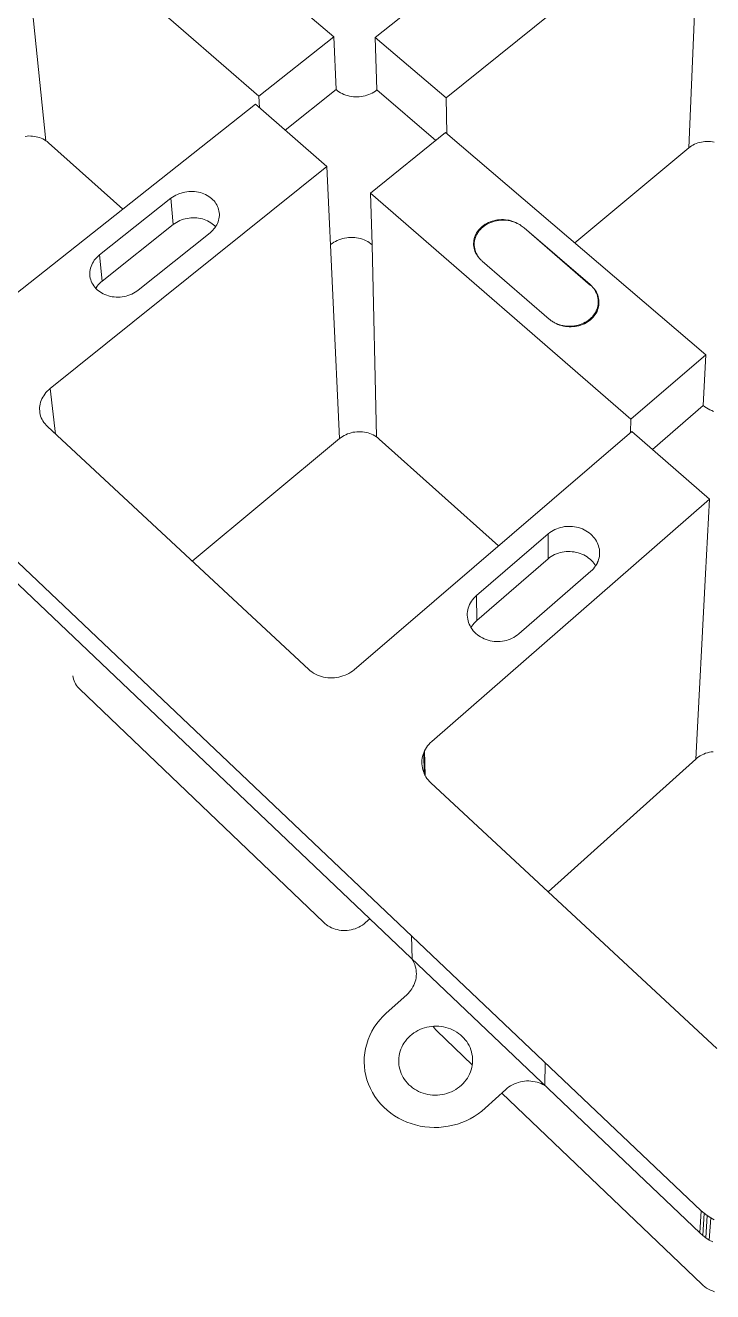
# Model space of a CAD drawing. Header units: millimetres. Extents: x 438 to 4638, y 478 to 3448.
# Drawn here: x 2818.1 to 2891.9, y 2129.7 to 2265.7 of the extents above; entities that cross this region are included whole.
import ezdxf

# ---------------------------------------------------------------- set-up
doc = ezdxf.new("R2010")
doc.units = ezdxf.units.MM

msp = doc.modelspace()

# ---------------------------------------------------------------- linework, layer by layer
at = {"lineweight": 5}
for p, q in [((2671.58, 2346.42), (2890.68, 2138.43)), ((2672.73, 2343.37), (2890.53, 2136.05)), ((2851.26, 2264.49), (2825.52, 2286.49)), ((2882.91, 2286.04), (2855.7, 2264.45)), ((2817.5, 2280.47), (2843.21, 2258.13)), ((2863.33, 2257.97), (2890.54, 2279.9)), ((2890.54, 2279.9), (2889.36, 2252.57)), ((2818.15, 2274.73), (2820.35, 2253.35)), ((2851.26, 2264.49), (2843.21, 2258.13)), ((2851.26, 2264.49), (2851.5, 2258.84)), ((2863.33, 2257.97), (2855.7, 2264.45)), ((2855.7, 2264.45), (2855.89, 2258.8)), ((2843.21, 2258.13), (2843.29, 2256.88)), ((2851.5, 2258.84), (2846.04, 2254.49)), ((2851.65, 2258.71), (2851.5, 2258.84)), ((2851.81, 2258.6), (2851.65, 2258.71)), ((2851.98, 2258.5), (2851.81, 2258.6)), ((2852.16, 2258.41), (2851.98, 2258.5)), ((2852.35, 2258.33), (2852.16, 2258.41)), ((2852.54, 2258.25), (2852.35, 2258.33)), ((2852.74, 2258.19), (2852.54, 2258.25)), ((2852.94, 2258.14), (2852.74, 2258.19)), ((2853.15, 2258.11), (2852.94, 2258.14)), ((2853.36, 2258.08), (2853.15, 2258.11)), ((2853.57, 2258.07), (2853.36, 2258.08)), ((2853.78, 2258.07), (2853.57, 2258.07)), ((2853.99, 2258.08), (2853.78, 2258.07)), ((2854.2, 2258.1), (2853.99, 2258.08)), ((2854.41, 2258.13), (2854.2, 2258.1)), ((2854.62, 2258.18), (2854.41, 2258.13)), ((2854.82, 2258.24), (2854.62, 2258.18)), ((2855.01, 2258.3), (2854.82, 2258.24)), ((2855.2, 2258.38), (2855.01, 2258.3)), ((2855.39, 2258.47), (2855.2, 2258.38)), ((2855.56, 2258.57), (2855.39, 2258.47)), ((2855.73, 2258.68), (2855.56, 2258.57)), ((2855.89, 2258.8), (2855.73, 2258.68)), ((2862.2, 2253.39), (2855.89, 2258.8)), ((2863.33, 2257.97), (2863.39, 2254.12)), ((2842.86, 2257.26), (2813.17, 2233.78)), ((2842.86, 2257.26), (2850.52, 2250.59)), ((2818.14, 2253.82), (2818.34, 2253.85)), ((2818.34, 2253.85), (2818.53, 2253.86)), ((2818.53, 2253.86), (2818.73, 2253.85)), ((2818.73, 2253.85), (2818.93, 2253.84)), ((2818.93, 2253.84), (2819.12, 2253.82)), ((2819.12, 2253.82), (2819.31, 2253.78)), ((2819.31, 2253.78), (2819.5, 2253.74)), ((2819.5, 2253.74), (2819.68, 2253.68)), ((2819.68, 2253.68), (2819.86, 2253.61)), ((2855.19, 2247.72), (2863.25, 2254.24)), ((2891.19, 2230.36), (2863.25, 2254.24)), ((2819.86, 2253.61), (2820.03, 2253.54)), ((2820.03, 2253.54), (2820.19, 2253.45)), ((2820.19, 2253.45), (2820.35, 2253.35)), ((2820.35, 2253.35), (2820.49, 2253.25)), ((2820.49, 2253.25), (2820.63, 2253.13)), ((2820.63, 2253.13), (2828.6, 2245.99)), ((2877.12, 2242.38), (2889.36, 2252.57)), ((2889.36, 2252.57), (2889.5, 2252.69)), ((2889.5, 2252.69), (2889.65, 2252.79)), ((2889.65, 2252.79), (2889.81, 2252.88)), ((2889.81, 2252.88), (2889.98, 2252.97)), ((2889.98, 2252.97), (2890.16, 2253.04)), ((2890.16, 2253.04), (2890.34, 2253.11)), ((2890.34, 2253.11), (2890.52, 2253.16)), ((2890.52, 2253.16), (2890.71, 2253.2)), ((2890.71, 2253.2), (2890.91, 2253.23)), ((2890.91, 2253.23), (2891.1, 2253.26)), ((2891.1, 2253.26), (2891.3, 2253.26)), ((2891.3, 2253.26), (2891.5, 2253.26)), ((2891.5, 2253.26), (2891.7, 2253.25)), ((2891.7, 2253.25), (2891.89, 2253.23)), ((2891.89, 2253.23), (2892.09, 2253.19)), ((2820.8, 2226.72), (2850.52, 2250.59)), ((2850.52, 2250.59), (2851.88, 2221.35)), ((2833.78, 2247.17), (2826.1, 2241.08)), ((2833.95, 2247.3), (2833.78, 2247.17)), ((2834.02, 2244.35), (2833.78, 2247.17)), ((2834.12, 2247.4), (2833.95, 2247.3)), ((2834.3, 2247.5), (2834.12, 2247.4)), ((2834.49, 2247.59), (2834.3, 2247.5)), ((2834.68, 2247.67), (2834.49, 2247.59)), ((2834.87, 2247.73), (2834.68, 2247.67)), ((2835.07, 2247.79), (2834.87, 2247.73)), ((2835.28, 2247.83), (2835.07, 2247.79)), ((2835.49, 2247.87), (2835.28, 2247.83)), ((2835.69, 2247.89), (2835.49, 2247.87)), ((2835.9, 2247.9), (2835.69, 2247.89)), ((2836.11, 2247.89), (2835.9, 2247.9)), ((2836.32, 2247.88), (2836.11, 2247.89)), ((2836.53, 2247.86), (2836.32, 2247.88)), ((2836.73, 2247.82), (2836.53, 2247.86)), ((2836.93, 2247.77), (2836.73, 2247.82)), ((2837.12, 2247.71), (2836.93, 2247.77)), ((2837.31, 2247.64), (2837.12, 2247.71)), ((2837.49, 2247.56), (2837.31, 2247.64)), ((2837.67, 2247.47), (2837.49, 2247.56)), ((2837.83, 2247.36), (2837.67, 2247.47)), ((2837.99, 2247.25), (2837.83, 2247.36)), ((2838.14, 2247.13), (2837.99, 2247.25)), ((2838.27, 2247.01), (2838.14, 2247.13)), ((2838.4, 2246.88), (2838.27, 2247.01)), ((2838.51, 2246.74), (2838.4, 2246.88)), ((2855.19, 2247.72), (2883.13, 2223.44)), ((2855.19, 2247.72), (2855.39, 2242.17)), ((2838.61, 2246.6), (2838.51, 2246.74)), ((2838.7, 2246.45), (2838.61, 2246.6)), ((2838.77, 2246.3), (2838.7, 2246.45)), ((2838.84, 2246.14), (2838.77, 2246.3)), ((2838.89, 2245.97), (2838.84, 2246.14)), ((2838.93, 2245.81), (2838.89, 2245.97)), ((2838.96, 2245.64), (2838.93, 2245.81)), ((2838.97, 2245.47), (2838.96, 2245.64)), ((2834.02, 2244.35), (2826.4, 2238.28)), ((2834.19, 2244.47), (2834.02, 2244.35)), ((2834.36, 2244.58), (2834.19, 2244.47)), ((2834.54, 2244.68), (2834.36, 2244.58)), ((2834.72, 2244.77), (2834.54, 2244.68)), ((2834.91, 2244.84), (2834.72, 2244.77)), ((2835.11, 2244.91), (2834.91, 2244.84)), ((2835.31, 2244.97), (2835.11, 2244.91)), ((2835.51, 2245.01), (2835.31, 2244.97)), ((2835.72, 2245.04), (2835.51, 2245.01)), ((2835.92, 2245.06), (2835.72, 2245.04)), ((2836.13, 2245.07), (2835.92, 2245.06)), ((2836.34, 2245.07), (2836.13, 2245.07)), ((2836.55, 2245.06), (2836.34, 2245.07)), ((2836.75, 2245.03), (2836.55, 2245.06)), ((2836.95, 2245), (2836.75, 2245.03)), ((2837.15, 2244.95), (2836.95, 2245)), ((2837.34, 2244.89), (2837.15, 2244.95)), ((2837.53, 2244.82), (2837.34, 2244.89)), ((2837.71, 2244.74), (2837.53, 2244.82)), ((2837.88, 2244.64), (2837.71, 2244.74)), ((2838.05, 2244.54), (2837.88, 2244.64)), ((2838.21, 2244.43), (2838.05, 2244.54)), ((2838.35, 2244.31), (2838.21, 2244.43)), ((2838.49, 2244.19), (2838.35, 2244.31)), ((2838.56, 2244.11), (2838.49, 2244.19)), ((2838.49, 2244.01), (2838.6, 2244.16)), ((2838.6, 2244.16), (2838.69, 2244.31)), ((2838.69, 2244.31), (2838.77, 2244.47)), ((2838.77, 2244.47), (2838.83, 2244.63)), ((2838.83, 2244.63), (2838.89, 2244.8)), ((2838.89, 2244.8), (2838.93, 2244.97)), ((2838.93, 2244.97), (2838.95, 2245.13)), ((2838.95, 2245.13), (2838.97, 2245.3)), ((2838.97, 2245.3), (2838.97, 2245.47)), ((2867.19, 2244.14), (2867.34, 2244.26)), ((2867.26, 2244.08), (2867.42, 2244.19)), ((2867.34, 2244.26), (2867.51, 2244.37)), ((2867.42, 2244.19), (2867.58, 2244.3)), ((2867.51, 2244.37), (2867.68, 2244.47)), ((2867.58, 2244.3), (2867.75, 2244.41)), ((2867.68, 2244.47), (2867.86, 2244.56)), ((2867.75, 2244.41), (2867.93, 2244.5)), ((2867.86, 2244.56), (2868.05, 2244.64)), ((2867.93, 2244.5), (2868.12, 2244.57)), ((2868.05, 2244.64), (2868.24, 2244.7)), ((2868.12, 2244.57), (2868.31, 2244.64)), ((2868.24, 2244.7), (2868.44, 2244.76)), ((2868.31, 2244.64), (2868.51, 2244.7)), ((2868.44, 2244.76), (2868.64, 2244.81)), ((2868.51, 2244.7), (2868.71, 2244.75)), ((2868.64, 2244.81), (2868.84, 2244.84)), ((2868.71, 2244.75), (2868.92, 2244.78)), ((2868.84, 2244.84), (2869.05, 2244.86)), ((2868.92, 2244.78), (2869.13, 2244.8)), ((2869.05, 2244.86), (2869.26, 2244.87)), ((2869.13, 2244.8), (2869.34, 2244.81)), ((2869.26, 2244.87), (2869.47, 2244.87)), ((2869.34, 2244.81), (2869.55, 2244.81)), ((2869.47, 2244.87), (2869.68, 2244.86)), ((2869.55, 2244.81), (2869.75, 2244.8)), ((2869.68, 2244.86), (2869.88, 2244.83)), ((2869.75, 2244.8), (2869.96, 2244.77)), ((2869.88, 2244.83), (2870.09, 2244.8)), ((2869.96, 2244.77), (2870.17, 2244.73)), ((2870.09, 2244.8), (2870.29, 2244.75)), ((2870.17, 2244.73), (2870.37, 2244.69)), ((2870.29, 2244.75), (2870.49, 2244.69)), ((2870.37, 2244.69), (2870.56, 2244.62)), ((2870.49, 2244.69), (2870.68, 2244.61)), ((2870.56, 2244.62), (2870.75, 2244.55)), ((2870.68, 2244.61), (2870.86, 2244.53)), ((2870.75, 2244.55), (2870.94, 2244.47)), ((2870.86, 2244.53), (2870.94, 2244.47)), ((2870.94, 2244.47), (2871.04, 2244.44)), ((2871.04, 2244.44), (2871.12, 2244.38)), ((2871.12, 2244.38), (2871.21, 2244.34)), ((2871.21, 2244.34), (2871.29, 2244.27)), ((2871.29, 2244.27), (2871.37, 2244.22)), ((2871.37, 2244.22), (2871.68, 2243.98)), ((2830.26, 2237.3), (2837.98, 2243.47)), ((2837.98, 2243.47), (2838.12, 2243.6)), ((2838.12, 2243.6), (2838.26, 2243.73)), ((2838.26, 2243.73), (2838.38, 2243.87)), ((2838.38, 2243.87), (2838.49, 2244.01)), ((2852.01, 2242.79), (2852.21, 2242.85)), ((2852.21, 2242.85), (2852.42, 2242.9)), ((2852.42, 2242.9), (2852.64, 2242.93)), ((2852.64, 2242.93), (2852.85, 2242.95)), ((2852.85, 2242.95), (2853.07, 2242.96)), ((2853.07, 2242.96), (2853.28, 2242.96)), ((2853.28, 2242.96), (2853.5, 2242.95)), ((2853.5, 2242.95), (2853.71, 2242.92)), ((2853.71, 2242.92), (2853.92, 2242.88)), ((2853.92, 2242.88), (2854.13, 2242.83)), ((2854.13, 2242.83), (2854.33, 2242.77)), ((2866.29, 2242.65), (2866.32, 2242.82)), ((2866.32, 2242.82), (2866.37, 2242.98)), ((2866.37, 2242.98), (2866.43, 2243.15)), ((2866.4, 2242.76), (2866.45, 2242.92)), ((2866.43, 2243.15), (2866.51, 2243.3)), ((2866.45, 2242.92), (2866.51, 2243.08)), ((2866.51, 2243.3), (2866.59, 2243.46)), ((2866.51, 2243.08), (2866.58, 2243.24)), ((2866.58, 2243.24), (2866.67, 2243.4)), ((2866.59, 2243.46), (2866.69, 2243.61)), ((2866.67, 2243.4), (2866.77, 2243.54)), ((2866.69, 2243.61), (2866.8, 2243.75)), ((2866.77, 2243.54), (2866.87, 2243.69)), ((2866.8, 2243.75), (2866.92, 2243.88)), ((2866.87, 2243.69), (2866.99, 2243.82)), ((2866.92, 2243.88), (2867.05, 2244.01)), ((2866.99, 2243.82), (2867.12, 2243.95)), ((2867.05, 2244.01), (2867.19, 2244.14)), ((2867.12, 2243.95), (2867.26, 2244.08)), ((2871.68, 2243.98), (2878.76, 2237.89)), ((2871.68, 2243.98), (2878.81, 2237.8)), ((2850.91, 2242.2), (2851.07, 2242.32)), ((2851.07, 2242.32), (2851.25, 2242.44)), ((2851.25, 2242.44), (2851.43, 2242.54)), ((2851.43, 2242.54), (2851.61, 2242.64)), ((2851.61, 2242.64), (2851.81, 2242.72)), ((2851.81, 2242.72), (2852.01, 2242.79)), ((2854.33, 2242.77), (2854.53, 2242.7)), ((2854.53, 2242.7), (2854.72, 2242.61)), ((2854.72, 2242.61), (2854.9, 2242.51)), ((2854.9, 2242.51), (2855.07, 2242.41)), ((2855.07, 2242.41), (2855.24, 2242.29)), ((2855.24, 2242.29), (2855.39, 2242.17)), ((2855.39, 2242.18), (2855.83, 2221.55)), ((2866.26, 2242.31), (2866.27, 2242.48)), ((2866.26, 2242.14), (2866.26, 2242.31)), ((2866.28, 2241.97), (2866.26, 2242.14)), ((2866.27, 2242.48), (2866.29, 2242.65)), ((2866.31, 2241.81), (2866.28, 2241.97)), ((2866.35, 2241.64), (2866.31, 2241.81)), ((2866.33, 2242.25), (2866.34, 2242.42)), ((2866.34, 2242.08), (2866.33, 2242.25)), ((2866.34, 2242.42), (2866.36, 2242.59)), ((2866.35, 2241.91), (2866.34, 2242.08)), ((2866.38, 2241.75), (2866.35, 2241.91)), ((2866.41, 2241.48), (2866.35, 2241.64)), ((2866.36, 2242.59), (2866.4, 2242.76)), ((2866.43, 2241.58), (2866.38, 2241.75)), ((2866.47, 2241.32), (2866.41, 2241.48)), ((2866.48, 2241.42), (2866.43, 2241.58)), ((2825.35, 2240.19), (2825.27, 2240.02)), ((2825.45, 2240.35), (2825.35, 2240.19)), ((2825.55, 2240.51), (2825.45, 2240.35)), ((2825.67, 2240.67), (2825.55, 2240.51)), ((2825.81, 2240.81), (2825.67, 2240.67)), ((2825.95, 2240.95), (2825.81, 2240.81)), ((2826.1, 2241.08), (2825.95, 2240.95)), ((2826.4, 2238.28), (2826.1, 2241.08)), ((2866.56, 2241.16), (2866.47, 2241.32)), ((2866.55, 2241.26), (2866.48, 2241.42)), ((2866.63, 2241.1), (2866.55, 2241.26)), ((2866.65, 2241.01), (2866.56, 2241.16)), ((2866.72, 2240.95), (2866.63, 2241.1)), ((2866.75, 2240.87), (2866.65, 2241.01)), ((2866.83, 2240.8), (2866.72, 2240.95)), ((2866.83, 2240.8), (2866.75, 2240.87)), ((2866.87, 2240.73), (2866.83, 2240.8)), ((2866.94, 2240.66), (2866.87, 2240.73)), ((2866.99, 2240.59), (2866.94, 2240.66)), ((2867.07, 2240.53), (2866.99, 2240.59)), ((2867.13, 2240.47), (2867.07, 2240.53)), ((2867.2, 2240.41), (2867.13, 2240.47)), ((2874.37, 2234.2), (2867.2, 2240.41)), ((2825.08, 2239.32), (2825.06, 2239.13)), ((2825.06, 2239.13), (2825.07, 2238.95)), ((2825.07, 2238.95), (2825.08, 2238.78)), ((2825.1, 2239.49), (2825.08, 2239.32)), ((2825.08, 2238.78), (2825.12, 2238.6)), ((2825.14, 2239.67), (2825.1, 2239.49)), ((2825.2, 2239.85), (2825.14, 2239.67)), ((2825.27, 2240.02), (2825.2, 2239.85)), ((2825.12, 2238.6), (2825.16, 2238.42)), ((2825.16, 2238.42), (2825.22, 2238.25)), ((2825.22, 2238.25), (2825.3, 2238.09)), ((2825.3, 2238.09), (2825.38, 2237.93)), ((2825.38, 2237.93), (2825.48, 2237.77)), ((2825.48, 2237.77), (2825.6, 2237.62)), ((2825.6, 2237.62), (2825.72, 2237.48)), ((2825.74, 2237.56), (2825.71, 2237.49)), ((2825.72, 2237.48), (2825.86, 2237.35)), ((2825.85, 2237.71), (2825.74, 2237.56)), ((2825.97, 2237.87), (2825.85, 2237.71)), ((2826.1, 2238.01), (2825.97, 2237.87)), ((2826.24, 2238.15), (2826.1, 2238.01)), ((2826.4, 2238.28), (2826.24, 2238.15)), ((2878.76, 2237.89), (2878.84, 2237.83)), ((2878.84, 2237.83), (2878.91, 2237.76)), ((2878.91, 2237.76), (2878.98, 2237.69)), ((2878.98, 2237.69), (2879.04, 2237.62)), ((2879.04, 2237.62), (2879.11, 2237.55)), ((2879.11, 2237.55), (2879.16, 2237.47)), ((2879.16, 2237.47), (2879.23, 2237.41)), ((2879.16, 2237.47), (2879.26, 2237.32)), ((2879.23, 2237.41), (2879.34, 2237.25)), ((2825.86, 2237.35), (2826.01, 2237.22)), ((2826.01, 2237.22), (2826.16, 2237.11)), ((2826.16, 2237.11), (2826.33, 2237)), ((2826.33, 2237), (2826.5, 2236.91)), ((2826.5, 2236.91), (2826.69, 2236.82)), ((2826.69, 2236.82), (2826.88, 2236.75)), ((2826.88, 2236.75), (2827.07, 2236.68)), ((2827.07, 2236.68), (2827.28, 2236.63)), ((2827.28, 2236.63), (2827.48, 2236.59)), ((2827.48, 2236.59), (2827.69, 2236.57)), ((2827.69, 2236.57), (2827.9, 2236.55)), ((2827.9, 2236.55), (2828.11, 2236.55)), ((2828.11, 2236.55), (2828.33, 2236.56)), ((2828.33, 2236.56), (2828.54, 2236.58)), ((2828.54, 2236.58), (2828.75, 2236.62)), ((2828.75, 2236.62), (2828.96, 2236.66)), ((2828.96, 2236.66), (2829.16, 2236.72)), ((2829.16, 2236.72), (2829.36, 2236.79)), ((2829.36, 2236.79), (2829.56, 2236.87)), ((2829.56, 2236.87), (2829.74, 2236.96)), ((2829.74, 2236.96), (2829.92, 2237.07)), ((2829.92, 2237.07), (2830.1, 2237.18)), ((2830.1, 2237.18), (2830.26, 2237.3)), ((2879.26, 2237.32), (2879.36, 2237.16)), ((2879.34, 2237.25), (2879.44, 2237.09)), ((2879.36, 2237.16), (2879.44, 2236.99)), ((2879.44, 2237.09), (2879.52, 2236.93)), ((2879.44, 2236.99), (2879.51, 2236.82)), ((2879.51, 2236.82), (2879.56, 2236.65)), ((2879.52, 2236.93), (2879.59, 2236.76)), ((2879.56, 2236.65), (2879.61, 2236.47)), ((2879.59, 2236.76), (2879.64, 2236.59)), ((2879.61, 2236.47), (2879.63, 2236.3)), ((2879.63, 2236.3), (2879.65, 2236.12)), ((2879.64, 2236.59), (2879.68, 2236.41)), ((2879.65, 2236.12), (2879.65, 2235.94)), ((2879.68, 2236.41), (2879.71, 2236.23)), ((2879.71, 2236.23), (2879.72, 2236.06)), ((2879.72, 2236.06), (2879.72, 2235.88)), ((2879.25, 2234.75), (2879.14, 2234.6)), ((2879.32, 2234.69), (2879.21, 2234.53)), ((2879.34, 2234.91), (2879.25, 2234.75)), ((2879.42, 2234.84), (2879.32, 2234.69)), ((2879.43, 2235.07), (2879.34, 2234.91)), ((2879.51, 2235.01), (2879.42, 2234.84)), ((2879.5, 2235.24), (2879.43, 2235.07)), ((2879.56, 2235.41), (2879.5, 2235.24)), ((2879.58, 2235.18), (2879.51, 2235.01)), ((2879.6, 2235.58), (2879.56, 2235.41)), ((2879.63, 2235.35), (2879.58, 2235.18)), ((2879.63, 2235.76), (2879.6, 2235.58)), ((2879.65, 2235.94), (2879.63, 2235.76)), ((2879.68, 2235.52), (2879.63, 2235.35)), ((2879.71, 2235.7), (2879.68, 2235.52)), ((2879.72, 2235.88), (2879.71, 2235.7)), ((2874.45, 2234.14), (2874.37, 2234.2)), ((2874.53, 2234.08), (2874.45, 2234.14)), ((2874.6, 2234.01), (2874.53, 2234.08)), ((2874.69, 2233.96), (2874.6, 2234.01)), ((2874.77, 2233.9), (2874.69, 2233.96)), ((2874.86, 2233.86), (2874.77, 2233.9)), ((2874.94, 2233.8), (2874.86, 2233.86)), ((2875.04, 2233.77), (2874.94, 2233.8)), ((2875.12, 2233.7), (2875.04, 2233.77)), ((2875.23, 2233.68), (2875.04, 2233.77)), ((2875.31, 2233.62), (2875.12, 2233.7)), ((2875.42, 2233.61), (2875.23, 2233.68)), ((2875.5, 2233.55), (2875.31, 2233.62)), ((2875.62, 2233.55), (2875.42, 2233.61)), ((2875.7, 2233.49), (2875.5, 2233.55)), ((2875.83, 2233.5), (2875.62, 2233.55)), ((2875.9, 2233.44), (2875.7, 2233.49)), ((2876.03, 2233.46), (2875.83, 2233.5)), ((2876.11, 2233.4), (2875.9, 2233.44)), ((2876.24, 2233.44), (2876.03, 2233.46)), ((2876.32, 2233.38), (2876.11, 2233.4)), ((2876.45, 2233.43), (2876.24, 2233.44)), ((2876.53, 2233.36), (2876.32, 2233.38)), ((2876.66, 2233.43), (2876.45, 2233.43)), ((2876.74, 2233.36), (2876.53, 2233.36)), ((2876.87, 2233.44), (2876.66, 2233.43)), ((2876.95, 2233.38), (2876.74, 2233.36)), ((2877.08, 2233.46), (2876.87, 2233.44)), ((2877.16, 2233.4), (2876.95, 2233.38)), ((2877.29, 2233.5), (2877.08, 2233.46)), ((2877.36, 2233.43), (2877.16, 2233.4)), ((2877.49, 2233.54), (2877.29, 2233.5)), ((2877.57, 2233.48), (2877.36, 2233.43)), ((2877.69, 2233.6), (2877.49, 2233.54)), ((2877.77, 2233.54), (2877.57, 2233.48)), ((2877.88, 2233.67), (2877.69, 2233.6)), ((2877.96, 2233.61), (2877.77, 2233.54)), ((2878.07, 2233.75), (2877.88, 2233.67)), ((2878.15, 2233.69), (2877.96, 2233.61)), ((2878.25, 2233.85), (2878.07, 2233.75)), ((2878.33, 2233.78), (2878.15, 2233.69)), ((2878.42, 2233.95), (2878.25, 2233.85)), ((2878.5, 2233.89), (2878.33, 2233.78)), ((2878.58, 2234.06), (2878.42, 2233.95)), ((2878.66, 2234), (2878.5, 2233.89)), ((2878.74, 2234.18), (2878.58, 2234.06)), ((2878.81, 2234.12), (2878.66, 2234)), ((2878.88, 2234.31), (2878.74, 2234.18)), ((2878.96, 2234.25), (2878.81, 2234.12)), ((2879.01, 2234.45), (2878.88, 2234.31)), ((2879.09, 2234.39), (2878.96, 2234.25)), ((2879.14, 2234.6), (2879.01, 2234.45)), ((2879.21, 2234.53), (2879.09, 2234.39)), ((2891.19, 2230.36), (2883.13, 2223.44)), ((2891.19, 2230.36), (2890.92, 2224.91)), ((2820.5, 2226.44), (2820.65, 2226.58)), ((2820.65, 2226.58), (2820.8, 2226.72)), ((2820.8, 2226.72), (2821.4, 2221.83)), ((2819.74, 2225.07), (2819.79, 2225.26)), ((2819.79, 2225.26), (2819.85, 2225.44)), ((2819.85, 2225.44), (2819.93, 2225.62)), ((2819.93, 2225.62), (2820.02, 2225.79)), ((2820.02, 2225.79), (2820.12, 2225.96)), ((2820.12, 2225.96), (2820.23, 2226.13)), ((2820.23, 2226.13), (2820.36, 2226.29)), ((2820.36, 2226.29), (2820.5, 2226.44)), ((2819.68, 2224.7), (2819.7, 2224.89)), ((2819.68, 2224.51), (2819.68, 2224.7)), ((2819.69, 2224.32), (2819.68, 2224.51)), ((2819.71, 2224.14), (2819.69, 2224.32)), ((2819.7, 2224.89), (2819.74, 2225.07)), ((2819.74, 2223.95), (2819.71, 2224.14)), ((2819.79, 2223.77), (2819.74, 2223.95)), ((2819.86, 2223.6), (2819.79, 2223.77)), ((2890.92, 2224.91), (2885.45, 2220.19)), ((2891.09, 2224.78), (2890.92, 2224.91)), ((2891.26, 2224.66), (2891.09, 2224.78)), ((2891.44, 2224.55), (2891.26, 2224.66)), ((2891.63, 2224.45), (2891.44, 2224.55)), ((2891.83, 2224.36), (2891.63, 2224.45)), ((2892.03, 2224.28), (2891.83, 2224.36)), ((2819.94, 2223.42), (2819.86, 2223.6)), ((2820.03, 2223.26), (2819.94, 2223.42)), ((2820.13, 2223.09), (2820.03, 2223.26)), ((2820.26, 2222.94), (2820.13, 2223.09)), ((2820.38, 2222.79), (2820.26, 2222.94)), ((2820.52, 2222.65), (2820.38, 2222.79)), ((2848.56, 2196.57), (2820.52, 2222.65)), ((2883.13, 2223.44), (2883.09, 2222)), ((2836.07, 2208.19), (2851.88, 2221.35)), ((2851.88, 2221.35), (2852.03, 2221.47)), ((2852.03, 2221.47), (2852.19, 2221.58)), ((2852.19, 2221.58), (2852.37, 2221.68)), ((2852.37, 2221.68), (2852.54, 2221.77)), ((2852.54, 2221.77), (2852.73, 2221.85)), ((2852.73, 2221.85), (2852.92, 2221.92)), ((2852.92, 2221.92), (2853.12, 2221.98)), ((2853.12, 2221.98), (2853.31, 2222.03)), ((2853.31, 2222.03), (2853.52, 2222.06)), ((2883.23, 2222.12), (2853.43, 2196.53)), ((2853.52, 2222.06), (2853.72, 2222.08)), ((2853.72, 2222.08), (2853.93, 2222.09)), ((2853.93, 2222.09), (2854.13, 2222.09)), ((2854.13, 2222.09), (2854.34, 2222.08)), ((2854.34, 2222.08), (2854.54, 2222.05)), ((2854.54, 2222.05), (2854.74, 2222.02)), ((2854.74, 2222.02), (2854.94, 2221.97)), ((2854.94, 2221.97), (2855.13, 2221.9)), ((2855.13, 2221.9), (2855.31, 2221.83)), ((2855.31, 2221.83), (2855.49, 2221.75)), ((2855.49, 2221.75), (2855.67, 2221.66)), ((2855.67, 2221.66), (2855.83, 2221.55)), ((2855.83, 2221.55), (2855.99, 2221.44)), ((2855.99, 2221.44), (2856.14, 2221.31)), ((2856.14, 2221.31), (2868.93, 2209.85)), ((2883.23, 2222.12), (2891.58, 2214.86)), ((2861.77, 2188.82), (2891.58, 2214.86)), ((2891.58, 2214.86), (2891.15, 2206.84)), ((2874.99, 2211.59), (2874.8, 2211.5)), ((2875.19, 2211.68), (2874.99, 2211.59)), ((2875.39, 2211.75), (2875.19, 2211.68)), ((2875.6, 2211.81), (2875.39, 2211.75)), ((2875.81, 2211.86), (2875.6, 2211.81)), ((2876.02, 2211.9), (2875.81, 2211.86)), ((2876.24, 2211.92), (2876.02, 2211.9)), ((2876.46, 2211.93), (2876.24, 2211.92)), ((2876.67, 2211.93), (2876.46, 2211.93)), ((2876.89, 2211.91), (2876.67, 2211.93)), ((2877.11, 2211.88), (2876.89, 2211.91)), ((2877.32, 2211.84), (2877.11, 2211.88)), ((2877.53, 2211.79), (2877.32, 2211.84)), ((2877.74, 2211.73), (2877.53, 2211.79)), ((2877.94, 2211.65), (2877.74, 2211.73)), ((2878.13, 2211.56), (2877.94, 2211.65)), ((2878.32, 2211.46), (2878.13, 2211.56)), ((2874.27, 2211.14), (2866.57, 2204.5)), ((2874.25, 2208.44), (2874.27, 2211.14)), ((2874.45, 2211.27), (2874.27, 2211.14)), ((2874.62, 2211.39), (2874.45, 2211.27)), ((2874.8, 2211.5), (2874.62, 2211.39)), ((2878.5, 2211.35), (2878.32, 2211.46)), ((2878.67, 2211.23), (2878.5, 2211.35)), ((2878.83, 2211.1), (2878.67, 2211.23)), ((2878.98, 2210.96), (2878.83, 2211.1)), ((2879.11, 2210.82), (2878.98, 2210.96)), ((2879.23, 2210.67), (2879.11, 2210.82)), ((2879.35, 2210.51), (2879.23, 2210.67)), ((2879.45, 2210.35), (2879.35, 2210.51)), ((2879.54, 2210.18), (2879.45, 2210.35)), ((2879.61, 2210.01), (2879.54, 2210.18)), ((2874.77, 2208.8), (2874.59, 2208.69)), ((2874.96, 2208.9), (2874.77, 2208.8)), ((2875.16, 2208.98), (2874.96, 2208.9)), ((2875.36, 2209.05), (2875.16, 2208.98)), ((2875.56, 2209.11), (2875.36, 2209.05)), ((2875.77, 2209.16), (2875.56, 2209.11)), ((2875.98, 2209.2), (2875.77, 2209.16)), ((2876.2, 2209.22), (2875.98, 2209.2)), ((2876.42, 2209.23), (2876.2, 2209.22)), ((2876.63, 2209.23), (2876.42, 2209.23)), ((2876.85, 2209.21), (2876.63, 2209.23)), ((2877.06, 2209.18), (2876.85, 2209.21)), ((2877.28, 2209.14), (2877.06, 2209.18)), ((2877.48, 2209.09), (2877.28, 2209.14)), ((2877.69, 2209.03), (2877.48, 2209.09)), ((2877.89, 2208.95), (2877.69, 2209.03)), ((2878.08, 2208.86), (2877.89, 2208.95)), ((2878.27, 2208.76), (2878.08, 2208.86)), ((2879.67, 2209.83), (2879.61, 2210.01)), ((2879.72, 2209.65), (2879.67, 2209.83)), ((2879.76, 2209.47), (2879.72, 2209.65)), ((2879.78, 2209.29), (2879.76, 2209.47)), ((2879.76, 2208.74), (2879.78, 2208.92)), ((2879.79, 2209.1), (2879.78, 2209.29)), ((2879.78, 2208.92), (2879.79, 2209.1)), ((2874.25, 2208.44), (2866.6, 2201.82)), ((2874.42, 2208.58), (2874.25, 2208.44)), ((2874.59, 2208.69), (2874.42, 2208.58)), ((2878.45, 2208.65), (2878.27, 2208.76)), ((2878.61, 2208.53), (2878.45, 2208.65)), ((2878.77, 2208.4), (2878.61, 2208.53)), ((2878.92, 2208.27), (2878.77, 2208.4)), ((2879.05, 2208.12), (2878.92, 2208.27)), ((2879.18, 2207.98), (2879.05, 2208.12)), ((2879.13, 2207.38), (2879.25, 2207.53)), ((2879.29, 2207.82), (2879.18, 2207.98)), ((2879.25, 2207.53), (2879.36, 2207.69)), ((2879.36, 2207.69), (2879.29, 2207.82)), ((2879.36, 2207.69), (2879.39, 2207.74)), ((2879.39, 2207.74), (2879.46, 2207.85)), ((2879.46, 2207.85), (2879.55, 2208.02)), ((2879.55, 2208.02), (2879.57, 2208.07)), ((2879.57, 2208.07), (2879.62, 2208.2)), ((2879.62, 2208.2), (2879.68, 2208.37)), ((2879.68, 2208.37), (2879.73, 2208.55)), ((2879.73, 2208.55), (2879.76, 2208.74)), ((2871.11, 2200.37), (2878.85, 2207.11)), ((2878.85, 2207.11), (2878.99, 2207.24)), ((2878.99, 2207.24), (2879.13, 2207.38)), ((2891.15, 2206.84), (2890.1, 2186.94)), ((2865.83, 2203.53), (2865.75, 2203.34)), ((2865.92, 2203.71), (2865.83, 2203.53)), ((2866.03, 2203.88), (2865.92, 2203.71)), ((2866.15, 2204.05), (2866.03, 2203.88)), ((2866.28, 2204.2), (2866.15, 2204.05)), ((2866.42, 2204.36), (2866.28, 2204.2)), ((2866.57, 2204.5), (2866.42, 2204.36)), ((2866.6, 2201.82), (2866.57, 2204.5)), ((2865.61, 2202.77), (2865.59, 2202.57)), ((2865.59, 2202.57), (2865.59, 2202.38)), ((2865.59, 2202.38), (2865.6, 2202.18)), ((2865.6, 2202.18), (2865.63, 2201.98)), ((2865.64, 2202.96), (2865.61, 2202.77)), ((2865.69, 2203.15), (2865.64, 2202.96)), ((2865.75, 2203.34), (2865.69, 2203.15)), ((2865.63, 2201.98), (2865.67, 2201.79)), ((2865.67, 2201.79), (2865.73, 2201.6)), ((2865.73, 2201.6), (2865.8, 2201.41)), ((2865.8, 2201.41), (2865.88, 2201.23)), ((2865.88, 2201.23), (2865.96, 2201.1)), ((2865.96, 2201.1), (2865.97, 2201.06)), ((2866.06, 2201.21), (2865.97, 2201.06)), ((2865.97, 2201.06), (2866.1, 2200.89)), ((2866.18, 2201.37), (2866.06, 2201.21)), ((2866.1, 2200.89), (2866.22, 2200.72)), ((2866.31, 2201.53), (2866.18, 2201.37)), ((2866.22, 2200.72), (2866.36, 2200.57)), ((2866.45, 2201.68), (2866.31, 2201.53)), ((2866.6, 2201.82), (2866.45, 2201.68)), ((2866.36, 2200.57), (2866.51, 2200.42)), ((2866.51, 2200.42), (2866.67, 2200.29)), ((2866.67, 2200.29), (2866.84, 2200.16)), ((2866.84, 2200.16), (2867.02, 2200.05)), ((2867.02, 2200.05), (2867.21, 2199.94)), ((2867.21, 2199.94), (2867.4, 2199.85)), ((2867.4, 2199.85), (2867.61, 2199.77)), ((2867.61, 2199.77), (2867.81, 2199.7)), ((2867.81, 2199.7), (2868.03, 2199.65)), ((2868.03, 2199.65), (2868.24, 2199.6)), ((2868.24, 2199.6), (2868.46, 2199.57)), ((2868.46, 2199.57), (2868.68, 2199.56)), ((2868.68, 2199.56), (2868.91, 2199.56)), ((2868.91, 2199.56), (2869.13, 2199.57)), ((2869.13, 2199.57), (2869.35, 2199.59)), ((2869.35, 2199.59), (2869.57, 2199.63)), ((2869.57, 2199.63), (2869.78, 2199.68)), ((2869.78, 2199.68), (2869.99, 2199.74)), ((2869.99, 2199.74), (2870.2, 2199.82)), ((2870.2, 2199.82), (2870.4, 2199.91)), ((2870.4, 2199.91), (2870.59, 2200.01)), ((2870.59, 2200.01), (2870.77, 2200.12)), ((2870.77, 2200.12), (2870.94, 2200.24)), ((2870.94, 2200.24), (2871.11, 2200.37)), ((2848.73, 2196.43), (2848.56, 2196.57)), ((2823.28, 2195.68), (2823.24, 2195.86)), ((2823.33, 2195.51), (2823.28, 2195.68)), ((2823.39, 2195.34), (2823.33, 2195.51)), ((2823.46, 2195.17), (2823.39, 2195.34)), ((2848.91, 2196.3), (2848.73, 2196.43)), ((2849.09, 2196.17), (2848.91, 2196.3)), ((2849.29, 2196.06), (2849.09, 2196.17)), ((2849.5, 2195.96), (2849.29, 2196.06)), ((2849.71, 2195.88), (2849.5, 2195.96)), ((2849.93, 2195.81), (2849.71, 2195.88)), ((2850.15, 2195.75), (2849.93, 2195.81)), ((2850.38, 2195.7), (2850.15, 2195.75)), ((2850.62, 2195.67), (2850.38, 2195.7)), ((2850.85, 2195.66), (2850.62, 2195.67)), ((2851.09, 2195.66), (2850.85, 2195.66)), ((2851.32, 2195.67), (2851.09, 2195.66)), ((2851.55, 2195.69), (2851.32, 2195.67)), ((2851.79, 2195.73), (2851.55, 2195.69)), ((2852.01, 2195.79), (2851.79, 2195.73)), ((2852.24, 2195.86), (2852.01, 2195.79)), ((2852.46, 2195.94), (2852.24, 2195.86)), ((2852.67, 2196.03), (2852.46, 2195.94)), ((2852.87, 2196.14), (2852.67, 2196.03)), ((2853.07, 2196.26), (2852.87, 2196.14)), ((2853.26, 2196.39), (2853.07, 2196.26)), ((2853.43, 2196.53), (2853.26, 2196.39)), ((2823.54, 2195.01), (2823.46, 2195.17)), ((2823.64, 2194.85), (2823.54, 2195.01)), ((2823.75, 2194.7), (2823.64, 2194.85)), ((2823.87, 2194.56), (2823.75, 2194.7)), ((2824, 2194.43), (2823.87, 2194.56)), ((2850.14, 2169.41), (2824, 2194.43)), ((2861.33, 2188.35), (2861.47, 2188.51)), ((2861.47, 2188.51), (2861.61, 2188.67)), ((2861.61, 2188.67), (2861.77, 2188.82)), ((2860.74, 2187.02), (2860.79, 2187.22)), ((2860.79, 2187.22), (2860.84, 2187.42)), ((2860.84, 2187.42), (2860.91, 2187.62)), ((2860.91, 2187.62), (2861, 2187.81)), ((2860.91, 2187.62), (2860.97, 2185.35)), ((2861, 2187.81), (2861.09, 2188)), ((2861, 2187.81), (2861.07, 2185.16)), ((2861.09, 2188), (2861.21, 2188.18)), ((2861.21, 2188.18), (2861.33, 2188.35)), ((2890.1, 2186.94), (2890.26, 2187.07)), ((2890.26, 2187.07), (2890.42, 2187.19)), ((2890.42, 2187.19), (2890.6, 2187.3)), ((2890.6, 2187.3), (2890.78, 2187.4)), ((2890.78, 2187.4), (2890.97, 2187.48)), ((2890.97, 2187.48), (2891.16, 2187.56)), ((2891.16, 2187.56), (2891.36, 2187.62)), ((2891.36, 2187.62), (2891.57, 2187.67)), ((2891.57, 2187.67), (2891.78, 2187.71)), ((2891.78, 2187.71), (2891.99, 2187.73)), ((2860.71, 2186.61), (2860.72, 2186.82)), ((2860.71, 2186.41), (2860.71, 2186.61)), ((2860.73, 2186.2), (2860.71, 2186.41)), ((2860.72, 2186.82), (2860.74, 2187.02)), ((2860.76, 2186), (2860.73, 2186.2)), ((2860.81, 2185.8), (2860.76, 2186)), ((2860.87, 2185.6), (2860.81, 2185.8)), ((2874.27, 2172.67), (2890.1, 2186.94)), ((2860.94, 2185.41), (2860.87, 2185.6)), ((2861.03, 2185.22), (2860.94, 2185.41)), ((2861.07, 2185.16), (2861.03, 2185.22)), ((2861.14, 2185.04), (2861.07, 2185.16)), ((2861.26, 2184.86), (2861.14, 2185.04)), ((2861.38, 2184.69), (2861.26, 2184.86)), ((2861.53, 2184.53), (2861.38, 2184.69)), ((2861.68, 2184.38), (2861.53, 2184.53)), ((2892.37, 2155.84), (2861.68, 2184.38)), ((2850.29, 2169.27), (2850.14, 2169.41)), ((2854.66, 2169.37), (2854.5, 2169.23)), ((2855.11, 2169.77), (2854.66, 2169.37)), ((2850.46, 2169.14), (2850.29, 2169.27)), ((2850.63, 2169.02), (2850.46, 2169.14)), ((2850.82, 2168.92), (2850.63, 2169.02)), ((2851.01, 2168.82), (2850.82, 2168.92)), ((2851.21, 2168.74), (2851.01, 2168.82)), ((2851.41, 2168.67), (2851.21, 2168.74)), ((2851.62, 2168.62), (2851.41, 2168.67)), ((2851.83, 2168.57), (2851.62, 2168.62)), ((2852.05, 2168.54), (2851.83, 2168.57)), ((2852.26, 2168.53), (2852.05, 2168.54)), ((2852.48, 2168.53), (2852.26, 2168.53)), ((2852.7, 2168.54), (2852.48, 2168.53)), ((2852.92, 2168.56), (2852.7, 2168.54)), ((2853.13, 2168.6), (2852.92, 2168.56)), ((2853.35, 2168.65), (2853.13, 2168.6)), ((2853.55, 2168.72), (2853.35, 2168.65)), ((2853.76, 2168.8), (2853.55, 2168.72)), ((2853.95, 2168.89), (2853.76, 2168.8)), ((2854.14, 2168.99), (2853.95, 2168.89)), ((2854.32, 2169.11), (2854.14, 2168.99)), ((2854.5, 2169.23), (2854.32, 2169.11)), ((2859.66, 2165.44), (2859.58, 2167.96)), ((2859.76, 2165.26), (2859.66, 2165.44)), ((2859.86, 2165.07), (2859.76, 2165.26)), ((2859.94, 2164.88), (2859.86, 2165.07)), ((2860, 2164.68), (2859.94, 2164.88)), ((2860.05, 2164.48), (2860, 2164.68)), ((2860.09, 2164.28), (2860.05, 2164.48)), ((2860.11, 2164.07), (2860.09, 2164.28)), ((2860.12, 2163.86), (2860.11, 2164.07)), ((2859.75, 2162.46), (2859.84, 2162.65)), ((2859.84, 2162.65), (2859.93, 2162.84)), ((2859.93, 2162.84), (2859.99, 2163.04)), ((2859.99, 2163.04), (2860.05, 2163.24)), ((2860.05, 2163.24), (2860.09, 2163.45)), ((2860.09, 2163.45), (2860.11, 2163.65)), ((2860.11, 2163.65), (2860.12, 2163.86)), ((2856.89, 2159.65), (2859.08, 2161.62)), ((2859.08, 2161.62), (2859.24, 2161.77)), ((2859.24, 2161.77), (2859.38, 2161.93)), ((2859.38, 2161.93), (2859.52, 2162.1)), ((2859.52, 2162.1), (2859.64, 2162.27)), ((2859.64, 2162.27), (2859.75, 2162.46)), ((2855.6, 2158.13), (2855.88, 2158.54)), ((2855.88, 2158.54), (2856.19, 2158.93)), ((2856.19, 2158.93), (2856.53, 2159.3)), ((2856.53, 2159.3), (2856.89, 2159.65)), ((2854.94, 2156.8), (2855.13, 2157.25)), ((2855.13, 2157.25), (2855.35, 2157.7)), ((2855.35, 2157.7), (2855.6, 2158.13)), ((2859.44, 2157.2), (2859.26, 2157.03)), ((2859.63, 2157.36), (2859.44, 2157.2)), ((2859.84, 2157.52), (2859.63, 2157.36)), ((2860.05, 2157.65), (2859.84, 2157.52)), ((2860.27, 2157.78), (2860.05, 2157.65)), ((2860.5, 2157.89), (2860.27, 2157.78)), ((2860.74, 2157.99), (2860.5, 2157.89)), ((2860.99, 2158.07), (2860.74, 2157.99)), ((2861.24, 2158.14), (2860.99, 2158.07)), ((2861.49, 2158.19), (2861.24, 2158.14)), ((2861.74, 2158.23), (2861.49, 2158.19)), ((2862, 2158.25), (2861.74, 2158.23)), ((2861.93, 2158.2), (2861.91, 2158.24)), ((2862.05, 2158.04), (2861.93, 2158.2)), ((2862.26, 2158.25), (2862, 2158.25)), ((2862.18, 2157.89), (2862.05, 2158.04)), ((2862.33, 2157.74), (2862.18, 2157.89)), ((2862.52, 2158.24), (2862.26, 2158.25)), ((2866.12, 2154.11), (2862.33, 2157.74)), ((2862.78, 2158.22), (2862.52, 2158.24)), ((2863.03, 2158.18), (2862.78, 2158.22)), ((2863.28, 2158.12), (2863.03, 2158.18)), ((2863.53, 2158.05), (2863.28, 2158.12)), ((2863.77, 2157.96), (2863.53, 2158.05)), ((2864, 2157.86), (2863.77, 2157.96)), ((2864.23, 2157.74), (2864, 2157.86)), ((2864.45, 2157.61), (2864.23, 2157.74)), ((2864.65, 2157.47), (2864.45, 2157.61)), ((2864.85, 2157.32), (2864.65, 2157.47)), ((2865.04, 2157.15), (2864.85, 2157.32)), ((2865.21, 2156.97), (2865.04, 2157.15)), ((2854.58, 2155.38), (2854.67, 2155.86)), ((2854.67, 2155.86), (2854.79, 2156.33)), ((2854.79, 2156.33), (2854.94, 2156.8)), ((2858.46, 2155.79), (2858.38, 2155.56)), ((2858.56, 2156.01), (2858.46, 2155.79)), ((2858.67, 2156.23), (2858.56, 2156.01)), ((2858.79, 2156.44), (2858.67, 2156.23)), ((2858.94, 2156.65), (2858.79, 2156.44)), ((2859.09, 2156.84), (2858.94, 2156.65)), ((2859.26, 2157.03), (2859.09, 2156.84)), ((2865.37, 2156.78), (2865.21, 2156.97)), ((2865.52, 2156.59), (2865.37, 2156.78)), ((2865.65, 2156.38), (2865.52, 2156.59)), ((2865.77, 2156.17), (2865.65, 2156.38)), ((2865.88, 2155.95), (2865.77, 2156.17)), ((2865.96, 2155.72), (2865.88, 2155.95)), ((2854.52, 2154.4), (2854.53, 2154.89)), ((2854.54, 2153.91), (2854.52, 2154.4)), ((2854.53, 2154.89), (2854.58, 2155.38)), ((2858.23, 2154.84), (2858.22, 2154.6)), ((2858.22, 2154.6), (2858.22, 2154.36)), ((2858.27, 2155.08), (2858.23, 2154.84)), ((2858.31, 2155.32), (2858.27, 2155.08)), ((2858.38, 2155.56), (2858.31, 2155.32)), ((2866.04, 2155.49), (2865.96, 2155.72)), ((2866.09, 2155.25), (2866.04, 2155.49)), ((2866.13, 2155.01), (2866.09, 2155.25)), ((2866.15, 2154.77), (2866.13, 2155.01)), ((2866.14, 2154.28), (2866.16, 2154.53)), ((2866.16, 2154.53), (2866.15, 2154.77)), ((2854.6, 2153.43), (2854.54, 2153.91)), ((2854.69, 2152.95), (2854.6, 2153.43)), ((2858.22, 2154.36), (2858.24, 2154.11)), ((2858.24, 2154.11), (2858.28, 2153.87)), ((2858.28, 2153.87), (2858.33, 2153.64)), ((2858.33, 2153.64), (2858.4, 2153.4)), ((2858.4, 2153.4), (2858.49, 2153.18)), ((2858.49, 2153.18), (2858.59, 2152.95)), ((2865.72, 2152.89), (2865.83, 2153.11)), ((2865.83, 2153.11), (2865.93, 2153.34)), ((2865.93, 2153.34), (2866.01, 2153.57)), ((2866.01, 2153.57), (2866.07, 2153.8)), ((2866.07, 2153.8), (2866.11, 2154.04)), ((2866.11, 2154.04), (2866.14, 2154.28)), ((2873.9, 2151.88), (2873.93, 2154.34)), ((2854.82, 2152.47), (2854.69, 2152.95)), ((2854.98, 2152.01), (2854.82, 2152.47)), ((2855.18, 2151.56), (2854.98, 2152.01)), ((2858.59, 2152.95), (2858.71, 2152.74)), ((2858.71, 2152.74), (2858.84, 2152.53)), ((2858.84, 2152.53), (2858.99, 2152.33)), ((2858.99, 2152.33), (2859.15, 2152.14)), ((2859.15, 2152.14), (2859.32, 2151.96)), ((2859.32, 2151.96), (2859.51, 2151.79)), ((2859.51, 2151.79), (2859.71, 2151.63)), ((2864.55, 2151.59), (2864.76, 2151.74)), ((2864.76, 2151.74), (2864.95, 2151.91)), ((2864.95, 2151.91), (2865.13, 2152.08)), ((2865.13, 2152.08), (2865.3, 2152.27)), ((2865.3, 2152.27), (2865.45, 2152.47)), ((2865.45, 2152.47), (2865.6, 2152.67)), ((2865.6, 2152.67), (2865.72, 2152.89)), ((2870.05, 2151.73), (2869.87, 2151.6)), ((2870.24, 2151.85), (2870.05, 2151.73)), ((2870.44, 2151.96), (2870.24, 2151.85)), ((2870.64, 2152.06), (2870.44, 2151.96)), ((2870.85, 2152.14), (2870.64, 2152.06)), ((2871.06, 2152.21), (2870.85, 2152.14)), ((2871.28, 2152.27), (2871.06, 2152.21)), ((2871.5, 2152.31), (2871.28, 2152.27)), ((2871.73, 2152.34), (2871.5, 2152.31)), ((2871.95, 2152.36), (2871.73, 2152.34)), ((2872.18, 2152.36), (2871.95, 2152.36)), ((2872.41, 2152.35), (2872.18, 2152.36)), ((2872.63, 2152.32), (2872.41, 2152.35)), ((2872.86, 2152.28), (2872.63, 2152.32)), ((2873.07, 2152.23), (2872.86, 2152.28)), ((2873.29, 2152.16), (2873.07, 2152.23)), ((2873.5, 2152.08), (2873.29, 2152.16)), ((2873.71, 2151.98), (2873.5, 2152.08)), ((2873.9, 2151.88), (2873.71, 2151.98)), ((2855.41, 2151.12), (2855.18, 2151.56)), ((2855.67, 2150.7), (2855.41, 2151.12)), ((2855.96, 2150.29), (2855.67, 2150.7)), ((2859.71, 2151.63), (2859.92, 2151.49)), ((2859.92, 2151.49), (2860.13, 2151.36)), ((2860.13, 2151.36), (2860.36, 2151.24)), ((2860.36, 2151.24), (2860.6, 2151.14)), ((2860.6, 2151.14), (2860.84, 2151.05)), ((2860.84, 2151.05), (2861.09, 2150.98)), ((2861.09, 2150.98), (2861.34, 2150.92)), ((2861.34, 2150.92), (2861.6, 2150.88)), ((2861.6, 2150.88), (2861.85, 2150.85)), ((2861.85, 2150.85), (2862.11, 2150.84)), ((2862.11, 2150.84), (2862.38, 2150.85)), ((2862.38, 2150.85), (2862.64, 2150.87)), ((2862.64, 2150.87), (2862.89, 2150.91)), ((2862.89, 2150.91), (2863.15, 2150.96)), ((2863.15, 2150.96), (2863.4, 2151.03)), ((2863.4, 2151.03), (2863.64, 2151.11)), ((2863.64, 2151.11), (2863.88, 2151.21)), ((2863.88, 2151.21), (2864.12, 2151.32)), ((2864.12, 2151.32), (2864.34, 2151.45)), ((2864.34, 2151.45), (2864.55, 2151.59)), ((2869.71, 2151.45), (2867.52, 2149.44)), ((2890.75, 2130.53), (2869.29, 2151.07)), ((2869.87, 2151.6), (2869.71, 2151.45)), ((2856.28, 2149.91), (2855.96, 2150.29)), ((2856.63, 2149.54), (2856.28, 2149.91)), ((2856.99, 2149.22), (2856.63, 2149.54)), ((2857.37, 2148.91), (2856.99, 2149.22)), ((2867.14, 2149.12), (2866.75, 2148.83)), ((2867.52, 2149.44), (2867.14, 2149.12)), ((2857.78, 2148.63), (2857.37, 2148.91)), ((2858.2, 2148.38), (2857.78, 2148.63)), ((2858.64, 2148.15), (2858.2, 2148.38)), ((2859.09, 2147.95), (2858.64, 2148.15)), ((2859.56, 2147.78), (2859.09, 2147.95)), ((2860.04, 2147.64), (2859.56, 2147.78)), ((2860.53, 2147.52), (2860.04, 2147.64)), ((2864.03, 2147.6), (2863.54, 2147.5)), ((2864.52, 2147.73), (2864.03, 2147.6)), ((2864.99, 2147.9), (2864.52, 2147.73)), ((2865.46, 2148.09), (2864.99, 2147.9)), ((2865.9, 2148.31), (2865.46, 2148.09)), ((2866.34, 2148.55), (2865.9, 2148.31)), ((2866.75, 2148.83), (2866.34, 2148.55)), ((2861.03, 2147.44), (2860.53, 2147.52)), ((2861.53, 2147.39), (2861.03, 2147.44)), ((2862.03, 2147.37), (2861.53, 2147.39)), ((2862.54, 2147.38), (2862.03, 2147.37)), ((2863.04, 2147.42), (2862.54, 2147.38)), ((2863.54, 2147.5), (2863.04, 2147.42)), ((2890.53, 2136.05), (2890.68, 2138.43)), ((2890.68, 2138.43), (2891.01, 2138.16)), ((2890.86, 2135.77), (2891.01, 2138.16)), ((2891.01, 2138.16), (2891.35, 2137.9)), ((2891.2, 2135.52), (2891.35, 2137.9)), ((2891.35, 2137.9), (2891.72, 2137.66)), ((2891.56, 2135.28), (2891.72, 2137.66)), ((2891.72, 2137.66), (2892.09, 2137.45)), ((2890.53, 2136.05), (2890.86, 2135.77)), ((2890.86, 2135.77), (2891.2, 2135.52)), ((2891.2, 2135.52), (2891.56, 2135.28)), ((2891.56, 2135.28), (2891.93, 2135.07)), ((2890.92, 2130.38), (2890.75, 2130.53)), ((2891.09, 2130.24), (2890.92, 2130.38)), ((2891.28, 2130.11), (2891.09, 2130.24)), ((2891.48, 2130), (2891.28, 2130.11)), ((2891.68, 2129.9), (2891.48, 2130)), ((2891.89, 2129.81), (2891.68, 2129.9)), ((2892.11, 2129.73), (2891.89, 2129.81))]:
    msp.add_line(p, q, dxfattribs=at)

doc.saveas('drawing.dxf')
